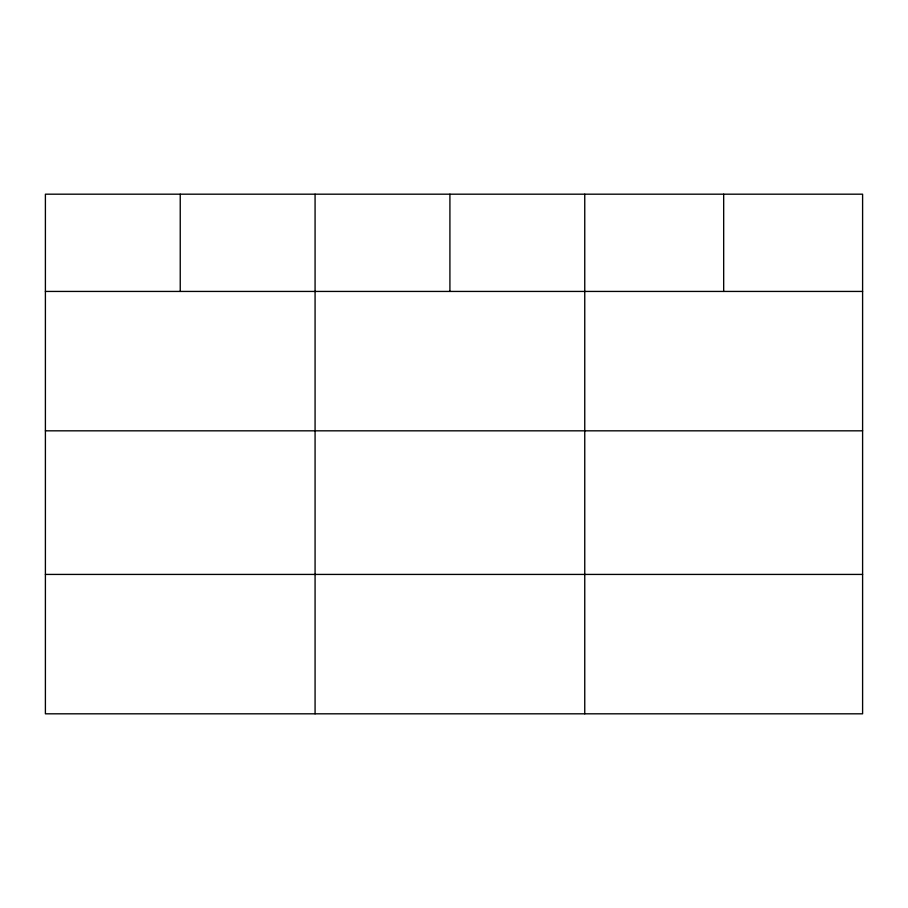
<?xml version="1.0" encoding="UTF-8"?>
<svg xmlns="http://www.w3.org/2000/svg" width="908" height="908" viewBox="0 0 908 908"><rect width="100%" height="100%" fill="white"/><g stroke="black" fill="none" stroke-linecap="round" stroke-linejoin="round"><path stroke-width="1.36" d="M862.6 430.823L862.6 194.187L45.4 194.187L45.4 713.813L862.6 713.813L862.6 430.823L45.4 430.823M45.4 291.434L862.6 291.434M45.4 574.423L862.6 574.423M723.676 194.187L723.676 291.434M584.752 194.187L584.752 713.813M449.914 194.187L449.914 291.434M315.076 194.187L315.076 713.813M180.238 194.187L180.238 291.434"/></g></svg>
